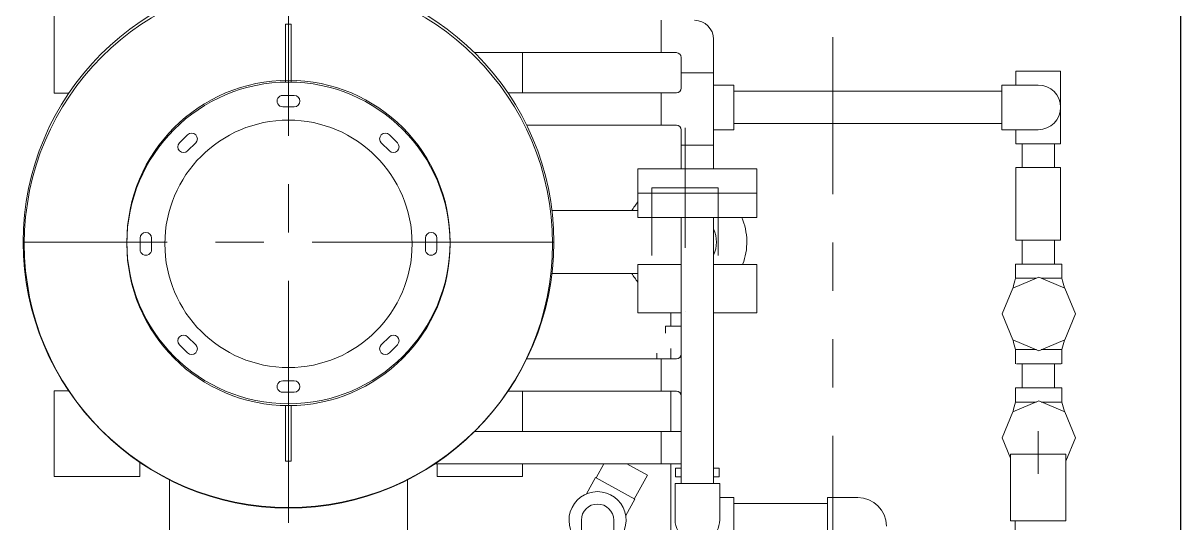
# Model space of a CAD drawing. Units: millimetres at full size. Extents: x -3234 to 3095, y -3490 to 3437.
# Drawn here: x -2003 to -786, y 1615 to 2140 of the extents above; entities that cross this region are included whole.
import ezdxf

# ---------------------------------------------------------------- set-up
doc = ezdxf.new("R2010")
doc.units = ezdxf.units.MM
doc.header["$LTSCALE"] = 8
for name, pattern in [('USER1', [50.8, 31.75, -6.35, 6.35, -6.35]), ('USER2', [19.05, 12.7, -6.35]), ('USER3', [63.5, 31.75, -6.35, 6.35, -6.35, 6.35, -6.35])]:
    doc.linetypes.add(name, pattern=pattern)
doc.layers.add('0-0_0', color=7, linetype='Continuous')
doc.layers.add('0-1_LY_1', color=7, linetype='Continuous', lineweight=18)

# ---------------------------------------------------------------- blocks, each defined once
blk = doc.blocks.new('D5')
at = {"layer": '0-0_0'}
blk.add_line((938.4, 501.7), (938.4, 2280.572), dxfattribs=at)

msp = doc.modelspace()

# ---------------------------------------------------------------- linework, layer by layer
at = {"layer": '0-1_LY_1', "linetype": 'USER1'}
for p, q in [((-1724.222, -10.057), (-1724.222, 2310.978)), ((-1307.222, 2030.504), (-1307.222, 1904.404)), ((-1445.222, 1910.458), (-2003.222, 1910.458)), ((-935.822, 1666.782), (-935.822, 1711.619))]:
    msp.add_line(p, q, dxfattribs=at)
at = {"layer": '0-1_LY_1'}
for p, q in [((-1970.473, 2156.709), (-1970.473, 2066.709)), ((-1332.322, 2143.458), (-1332.322, 2109.458)), ((-1727.222, 2139.263), (-1721.222, 2139.263)), ((-1727.222, 2139.263), (-1727.222, 2078.537)), ((-1721.222, 2139.263), (-1721.222, 2078.537)), ((-1277.222, 2123.459), (-1277.222, 1987.358)), ((-1528.671, 2109.458), (-1316.222, 2109.458)), ((-1477.971, 2067.258), (-1477.971, 2109.458)), ((-1311.222, 2104.458), (-1311.222, 2072.259)), ((-1311.222, 2088.358), (-1277.222, 2088.358)), ((-959.322, 2090.159), (-959.322, 2075.459)), ((-959.322, 2090.159), (-912.322, 2090.159)), ((-912.322, 2090.159), (-912.322, 2013.758)), ((-1277.222, 2075.459), (-1256.022, 2075.459)), ((-1256.022, 2075.459), (-1256.022, 2028.458)), ((-974.022, 2075.459), (-935.822, 2075.459)), ((-974.022, 2075.459), (-974.022, 2028.458)), ((-1955.364, 2066.709), (-1970.473, 2066.709)), ((-1493.452, 2067.258), (-1316.222, 2067.258)), ((-1332.322, 2067.258), (-1332.322, 2033.259)), ((-1256.022, 2068.959), (-974.022, 2068.959)), ((-1473.7, 2033.259), (-1316.222, 2033.259)), ((-1256.022, 2034.958), (-974.022, 2034.958)), ((-1311.222, 2028.258), (-1311.222, 1987.358)), ((-1277.222, 2028.458), (-1256.022, 2028.458)), ((-974.022, 2028.458), (-935.822, 2028.458)), ((-959.322, 2028.458), (-959.322, 2013.758)), ((-1311.222, 2012.159), (-1277.222, 2012.159)), ((-959.322, 2013.758), (-912.322, 2013.758)), ((-952.822, 2013.758), (-952.822, 1988.758)), ((-918.822, 2013.758), (-918.822, 1988.758)), ((-1356.722, 1987.358), (-1231.722, 1987.358)), ((-1231.722, 1987.358), (-1231.722, 1936.359)), ((-959.322, 1988.758), (-912.322, 1988.758)), ((-959.322, 1988.758), (-959.322, 1912.358)), ((-912.322, 1988.758), (-912.322, 1912.358)), ((-1356.722, 1961.859), (-1231.722, 1961.859)), ((-1356.722, 1943.458), (-1447.18, 1943.458)), ((-1311.222, 1936.359), (-1311.222, 1656.758)), ((-1277.222, 1936.359), (-1277.222, 1656.758)), ((-959.322, 1912.358), (-912.322, 1912.358)), ((-952.822, 1912.358), (-952.822, 1887.358)), ((-918.822, 1912.358), (-918.822, 1887.358)), ((-1447.18, 1877.459), (-1356.722, 1877.459)), ((-1356.722, 1886.958), (-1311.222, 1886.958)), ((-1356.722, 1886.958), (-1356.722, 1835.959)), ((-1277.222, 1886.958), (-1231.722, 1886.958)), ((-1231.722, 1886.958), (-1231.722, 1835.959)), ((-1356.722, 1835.959), (-1311.222, 1835.959)), ((-1322.222, 1836.043), (-1322.222, 1822.043)), ((-1277.222, 1835.959), (-1231.722, 1835.959)), ((-1327.722, 1822.043), (-1327.722, 1814.829)), ((-1327.722, 1822.043), (-1311.222, 1822.043)), ((-1336.722, 1793.648), (-1336.722, 1787.659)), ((-1321.972, 1798.508), (-1321.972, 1787.659)), ((-1473.7, 1787.659), (-1316.222, 1787.659)), ((-1332.322, 1787.659), (-1332.322, 1753.658)), ((-952.822, 1782.359), (-952.822, 1757.359)), ((-918.822, 1782.359), (-918.822, 1757.359)), ((-1970.473, 1754.208), (-1955.364, 1754.208)), ((-1493.452, 1753.658), (-1316.222, 1753.658)), ((-1477.971, 1711.458), (-1477.971, 1753.658)), ((-1727.222, 1738.59), (-1727.222, 1680.263)), ((-1721.222, 1738.59), (-1721.222, 1680.263)), ((-1528.671, 1711.458), (-1311.222, 1711.458)), ((-1332.322, 1711.458), (-1332.322, 1677.459)), ((-1727.222, 1680.263), (-1721.222, 1680.263)), ((-964.822, 1687.558), (-964.822, 1617.558)), ((-964.822, 1687.558), (-906.822, 1687.558)), ((-906.822, 1617.558), (-906.822, 1687.558)), ((-1880.472, 1679.316), (-1880.472, 1664.208)), ((-1570.756, 1677.459), (-1311.222, 1677.459)), ((-1567.972, 1664.208), (-1567.972, 1677.459)), ((-1849.222, 1661.027), (-1849.222, 1571.259)), ((-1599.222, 1661.027), (-1599.222, 1571.259)), ((-1317.722, 1656.758), (-1317.722, 1618.559)), ((-1317.722, 1656.758), (-1270.722, 1656.758)), ((-1270.722, 1656.758), (-1270.722, 1618.559)), ((-1270.722, 1642.059), (-1256.022, 1642.059)), ((-1256.022, 1642.059), (-1256.022, 1595.059)), ((-1256.022, 1635.559), (-1157.222, 1635.559)), ((-1157.222, 1642.059), (-1125.522, 1642.059)), ((-1157.222, 1642.059), (-1157.222, 1595.059)), ((-964.822, 1617.558), (-906.822, 1617.558)), ((-960.122, 1600.558), (-960.122, 1617.558))]:
    msp.add_line(p, q, dxfattribs=at)
at = {"layer": '0-1_LY_1', "linetype": 'USER3'}
msp.add_line((-1151.722, -71.348), (-1151.722, 2125.808), dxfattribs=at)
at = {"layer": '0-1_LY_1', "color": 3}
for p, q in [((-1730.222, 2064.563), (-1718.222, 2064.563)), ((-1730.222, 2052.563), (-1718.222, 2052.563)), ((-1838.773, 2014.629), (-1830.288, 2023.115)), ((-1618.156, 2023.114), (-1609.671, 2014.629)), ((-1830.288, 2006.144), (-1821.803, 2014.629)), ((-1626.641, 2014.629), (-1618.156, 2006.144)), ((-1880.222, 1902.563), (-1880.222, 1914.563)), ((-1868.222, 1902.563), (-1868.222, 1914.563)), ((-1580.222, 1914.563), (-1580.222, 1902.563)), ((-1568.222, 1914.563), (-1568.222, 1902.563)), ((-959.597, 1887.358), (-910.847, 1887.358)), ((-959.597, 1872.359), (-959.597, 1887.358)), ((-910.847, 1872.359), (-910.847, 1887.358)), ((-962.488, 1862.125), (-935.222, 1873.419)), ((-959.597, 1872.359), (-937.781, 1872.359)), ((-907.955, 1862.124), (-935.222, 1873.418)), ((-932.662, 1872.359), (-910.847, 1872.359)), ((-973.781, 1834.858), (-962.487, 1862.125)), ((-896.662, 1834.859), (-907.956, 1862.125)), ((-1307.222, 1837.784), (-1307.225, 1837.784)), ((-962.488, 1807.592), (-973.782, 1834.859)), ((-896.661, 1834.858), (-907.955, 1807.592)), ((-1830.288, 1794.012), (-1838.773, 1802.497)), ((-1821.803, 1802.497), (-1830.288, 1810.983)), ((-1618.156, 1810.983), (-1626.641, 1802.497)), ((-1609.671, 1802.497), (-1618.156, 1794.012)), ((-935.221, 1796.298), (-962.488, 1807.592)), ((-907.956, 1807.592), (-935.222, 1796.298)), ((-1336.722, 1793.649), (-1336.722, 1787.659)), ((-959.597, 1782.359), (-959.597, 1797.359)), ((-959.597, 1797.359), (-937.781, 1797.359)), ((-932.662, 1797.359), (-910.847, 1797.359)), ((-910.847, 1782.359), (-910.847, 1797.359)), ((-958.722, 1782.359), (-911.722, 1782.359)), ((-1718.222, 1764.563), (-1730.222, 1764.563)), ((-1322.222, 1753.658), (-1322.222, 1711.458)), ((-959.597, 1757.359), (-910.847, 1757.359)), ((-959.597, 1742.359), (-959.597, 1757.359)), ((-910.847, 1742.359), (-910.847, 1757.359)), ((-1718.222, 1752.563), (-1730.222, 1752.563)), ((-962.488, 1732.125), (-935.222, 1743.419)), ((-959.597, 1742.359), (-937.781, 1742.359)), ((-907.955, 1732.125), (-935.221, 1743.419)), ((-932.662, 1742.359), (-910.847, 1742.359)), ((-973.782, 1704.858), (-962.488, 1732.125)), ((-896.662, 1704.858), (-907.956, 1732.124)), ((-964.822, 1683.227), (-973.782, 1704.858)), ((-896.661, 1704.858), (-906.822, 1680.327)), ((-1400.819, 1662.72), (-1392.649, 1677.459)), ((-1368.416, 1677.459), (-1346.72, 1665.433)), ((-1322.222, 1677.459), (-1322.222, 1517.405)), ((-1317.222, 1672.758), (-1317.222, 1663.758)), ((-1317.222, 1672.758), (-1311.222, 1672.758)), ((-1277.222, 1672.758), (-1271.222, 1672.758)), ((-1271.222, 1672.758), (-1271.222, 1663.758)), ((-1360.586, 1640.419), (-1346.72, 1665.433)), ((-1317.222, 1663.758), (-1311.222, 1663.758)), ((-1277.222, 1663.758), (-1271.222, 1663.758)), ((-1369.628, 1623.076), (-1360.149, 1640.176)), ((-1416.222, 1618.158), (-1416.222, 1353.159)), ((-1382.222, 1618.158), (-1382.222, 1353.159))]:
    msp.add_line(p, q, dxfattribs=at)
at = {"layer": '0-1_LY_1', "linetype": 'USER2'}
for p, q in [((-1342.222, 1967.458), (-1342.222, 1896.247)), ((-1342.222, 1967.458), (-1272.222, 1967.458)), ((-1272.222, 1967.458), (-1272.222, 1896.247))]:
    msp.add_line(p, q, dxfattribs=at)
at = {"layer": '0-1_LY_1'}
for points in [[(-1356.722, 1987.358), (-1356.722, 1936.359), (-1231.722, 1936.359)], [(-1970.473, 1754.208), (-1970.473, 1664.208), (-1880.472, 1664.208)], [(-1567.972, 1664.208), (-1477.971, 1664.208), (-1477.971, 1677.459)]]:
    msp.add_lwpolyline(points, dxfattribs=at)
at = {"layer": '0-1_LY_1', "color": 3}
msp.add_lwpolyline([(-1410.735, 1645.862), (-1401.256, 1662.962), (-1360.149, 1640.176)], dxfattribs=at)
at = {"layer": '0-1_LY_1'}
for centre, radius in [((-1724.222, 1910.458), 279), ((-1724.222, 1910.458), 170), ((-1724.222, 1908.563), 170), ((-1724.222, 1908.563), 130)]:
    msp.add_circle(centre, radius, dxfattribs=at)
at = {"layer": '0-1_LY_1', "color": 3}
msp.add_circle((-1724.222, 1908.563), 277.8, dxfattribs=at)
at = {"layer": '0-1_LY_1'}
for centre, radius, start, end in [((-1297.222, 2123.459), 20, 0, 89.99998), ((-1316.222, 2104.458), 5, 0, 89.99998), ((-1316.222, 2072.259), 5, 270.00002, 0), ((-935.822, 2051.959), 23.5, 270.00002, 89.99998), ((-1316.222, 2028.258), 5, 0, 89.99998), ((-1307.222, 1910.458), 65, 139.59983, 149.48973), ((-1307.222, 1910.458), 65, 338.80526, 23.48206), ((-1307.222, 1910.458), 33, 335.3813, 24.6187), ((-1307.222, 1910.458), 65, 210.51027, 220.40017), ((-1316.222, 1792.658), 5, 270.00002, 0), ((-1316.222, 1748.658), 5, 0, 89.99998), ((-1125.522, 1612.059), 30, 0, 89.99998), ((-1294.222, 1618.559), 23.5, 179.99996, 359.99998)]:
    msp.add_arc(centre, radius, start, end, dxfattribs=at)
at = {"layer": '0-1_LY_1', "color": 3}
for centre, radius, start, end in [((-1730.222, 2058.563), 6, 89.99998, 270), ((-1718.222, 2058.563), 6, 270.00002, 89.99998), ((-1826.046, 2018.872), 6, 315, 135), ((-1622.398, 2018.872), 6, 45, 224.99998), ((-1834.531, 2010.387), 6, 135, 314.99996), ((-1613.913, 2010.387), 6, 225, 45), ((-1874.222, 1914.563), 6, 0, 179.99996), ((-1574.222, 1914.563), 6, 0, 179.99996), ((-1874.222, 1902.563), 6, 179.99996, 359.99998), ((-1574.222, 1902.563), 6, 179.99996, 359.99998), ((-837.41, 1834.858), 127.813, 162.93848, 167.63891), ((-1033.035, 1834.858), 127.813, 12.3611, 17.06152), ((-1834.531, 1806.74), 6, 45, 224.99998), ((-1826.046, 1798.255), 6, 225, 45), ((-1622.398, 1798.255), 6, 135, 314.99996), ((-1613.913, 1806.74), 6, 315, 135), ((-837.41, 1834.858), 127.813, 192.36109, 197.06152), ((-1033.035, 1834.858), 127.813, 342.93848, 347.63891), ((-1730.222, 1758.563), 6, 89.99998, 270), ((-1718.222, 1758.563), 6, 270.00002, 89.99998), ((-837.41, 1704.859), 127.813, 162.93848, 167.63891), ((-1033.035, 1704.859), 127.813, 12.3611, 17.06152), ((-1399.222, 1618.158), 30, 304.51811, 235.48186), ((-1399.222, 1618.158), 17, 0, 179.99996)]:
    msp.add_arc(centre, radius, start, end, dxfattribs=at)

# ---------------------------------------------------------------- block references
at = {"layer": '0-1_LY_1'}
msp.add_blockref('D5', (-1724.222, 1031.159), dxfattribs=at)

doc.saveas('drawing.dxf')
